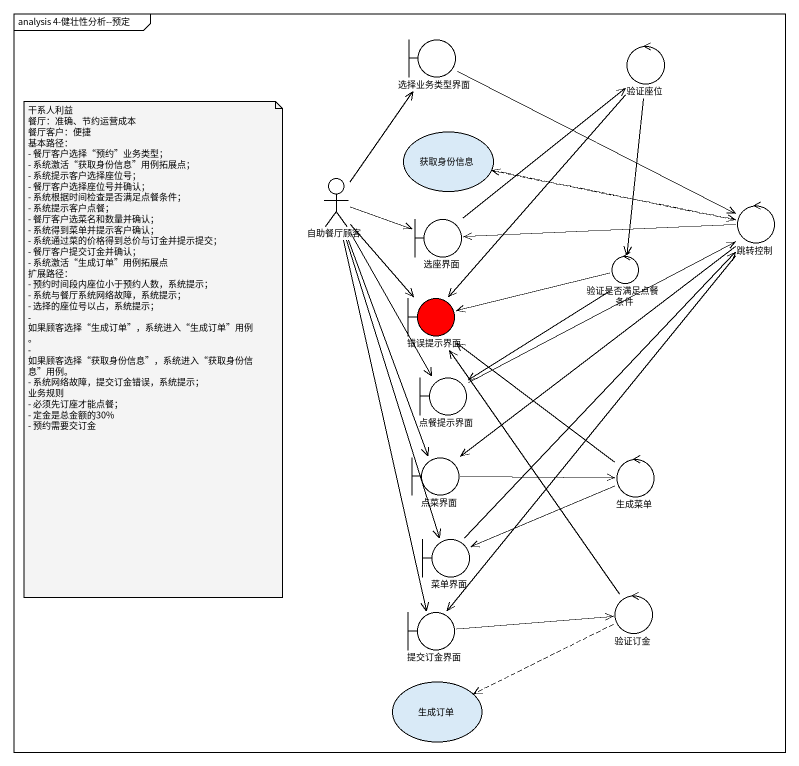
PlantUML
@startuml
mainframe analysis 4-健壮性分析--预定
boundary 选择业务类型界面
control 验证座位
usecase 获取身份信息
actor 自助餐厅顾客
control 跳转控制
boundary 选座界面
control 验证是否满足点餐条件
boundary 错误提示界面 #FF0000
boundary 点餐提示界面
boundary 点菜界面
control 生成菜单
boundary 菜单界面
control 验证订金
boundary 提交订金界面
usecase 生成订单
选择业务类型界面 -right-> 跳转控制
验证座位 --> 验证是否满足点餐条件
验证座位 --> 错误提示界面
获取身份信息 .right.> 跳转控制
自助餐厅顾客 -up-> 选择业务类型界面
自助餐厅顾客 -right-> 选座界面
自助餐厅顾客 --> 错误提示界面
自助餐厅顾客 --> 点餐提示界面
自助餐厅顾客 --> 点菜界面
自助餐厅顾客 --> 菜单界面
自助餐厅顾客 --> 提交订金界面
跳转控制 .left.> 获取身份信息
跳转控制 -left-> 选座界面
跳转控制 --> 点菜界面
跳转控制 --> 提交订金界面
选座界面 -up-> 验证座位
验证是否满足点餐条件 -left-> 错误提示界面
验证是否满足点餐条件 --> 点餐提示界面
点餐提示界面 -right-> 跳转控制
点菜界面 -right-> 生成菜单
生成菜单 -up-> 错误提示界面
生成菜单 -left-> 菜单界面
菜单界面 -up-> 跳转控制
验证订金 -up-> 错误提示界面
验证订金 .left.> 生成订单
提交订金界面 -right-> 验证订金
note as N1
  干系人利益
  餐厅：准确、节约运营成本
  餐厅客户：便捷
  基本路径：
  - 餐厅客户选择“预约”业务类型；
  - 系统激活“获取身份信息”用例拓展点；
  - 系统提示客户选择座位号；
  - 餐厅客户选择座位号并确认；
  - 系统根据时间检查是否满足点餐条件；
  - 系统提示客户点餐；
  - 餐厅客户选菜名和数量并确认；
  - 系统得到菜单并提示客户确认；
  - 系统通过菜的价格得到总价与订金并提示提交；
  - 餐厅客户提交订金并确认；
  - 系统激活“生成订单”用例拓展点
  扩展路径：
  - 预约时间段内座位小于预约人数，系统提示；
  - 系统与餐厅系统网络故障，系统提示；
  - 选择的座位号以占，系统提示；
  - 如果顾客选择“生成订单”，系统进入“生成订单”用例。
  - 如果顾客选择“获取身份信息”，系统进入“获取身份信息”用例。
  - 系统网络故障，提交订金错误，系统提示；
  业务规则
  - 必须先订座才能点餐；
  - 定金是总金额的30%
  - 预约需要交订金
end note
@enduml
